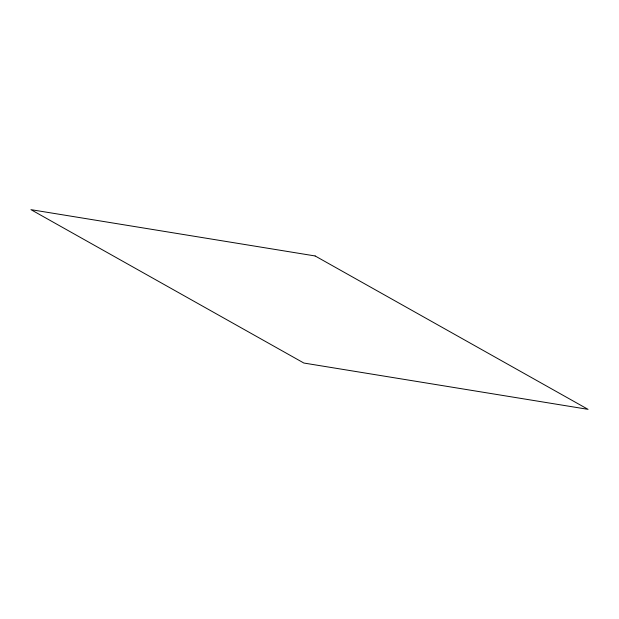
<?xml version="1.0" encoding="UTF-8"?>
<svg xmlns="http://www.w3.org/2000/svg" width="619" height="619" viewBox="0 0 619 619"><rect width="100%" height="100%" fill="white"/><g stroke="black" fill="none" stroke-linecap="round" stroke-linejoin="round"><path stroke-width="0.93" d="M315.141 255.964L30.95 209.655L303.859 363.036L588.05 409.345L315.141 255.964"/></g></svg>
